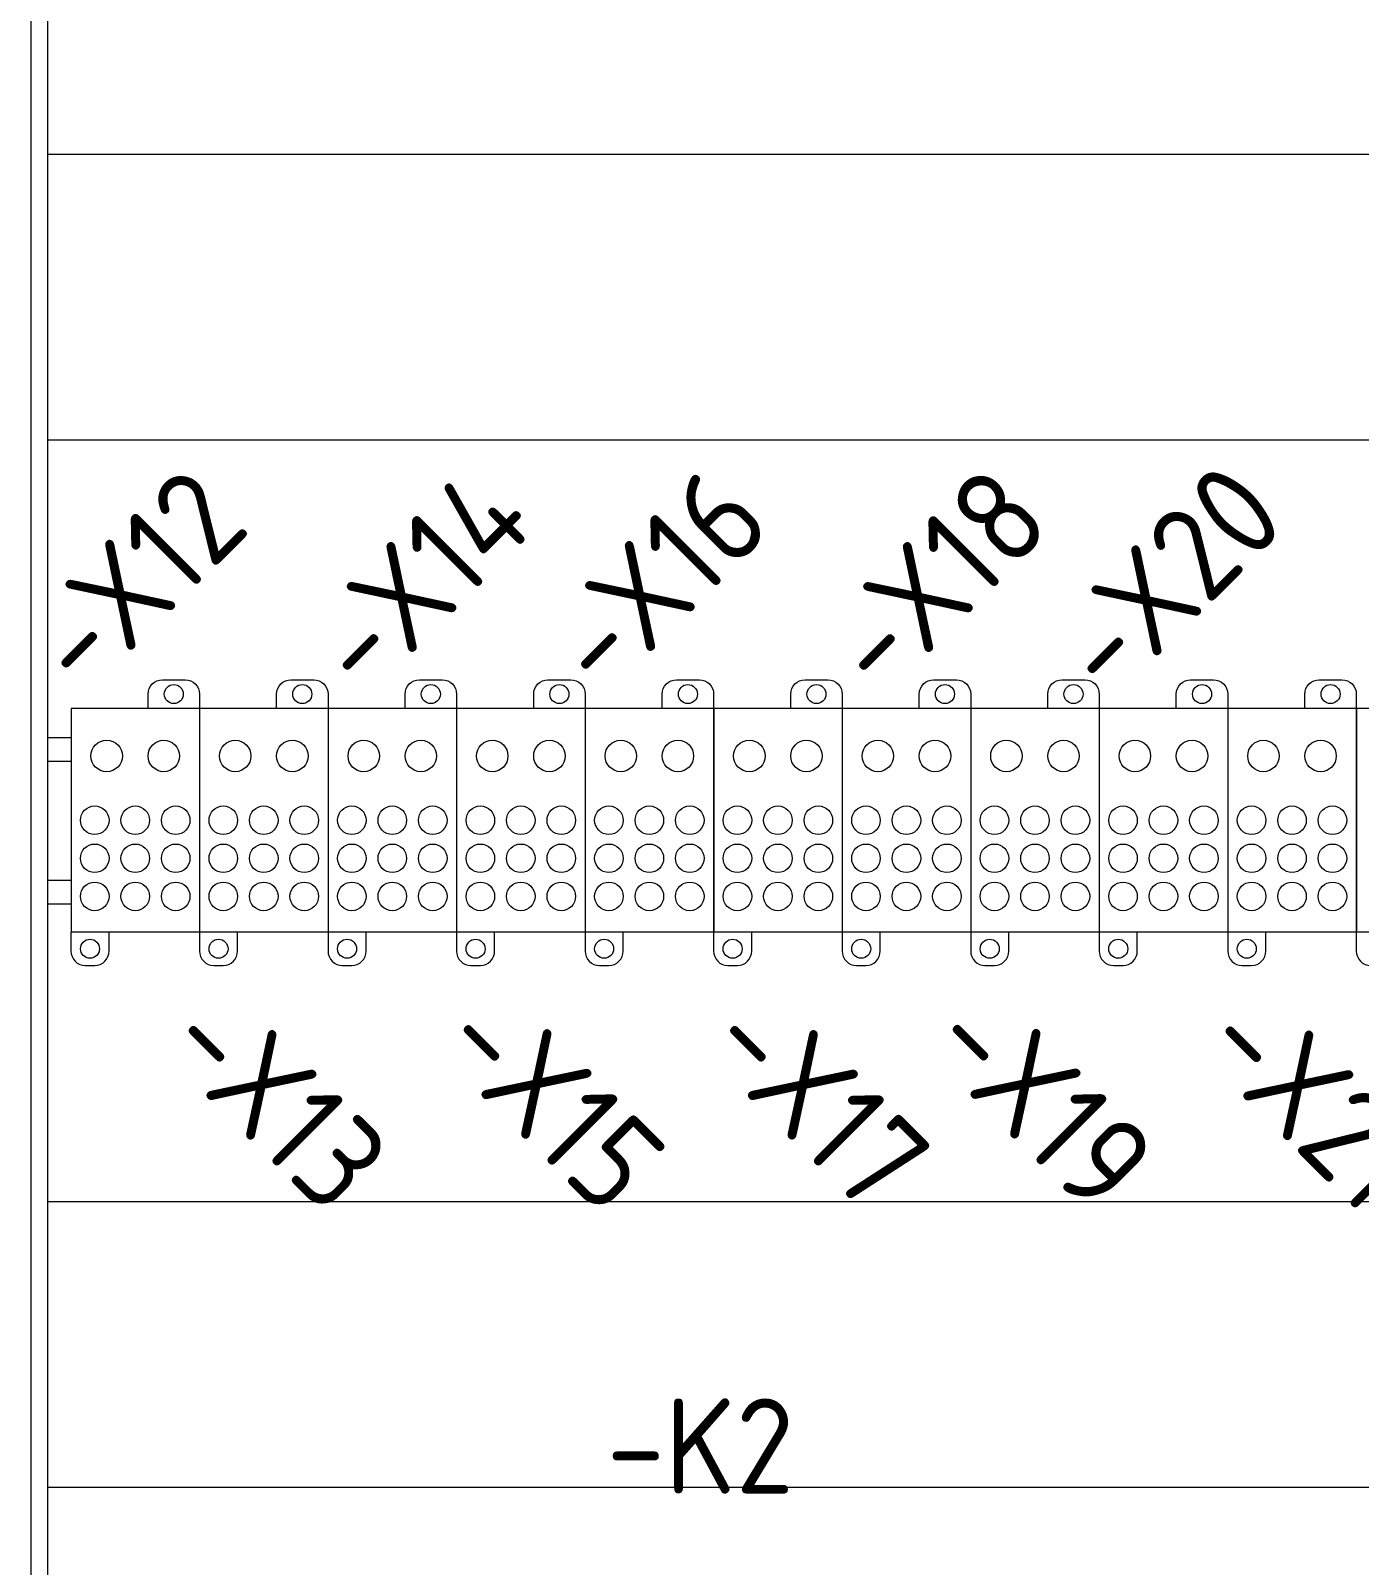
# Model space of a CAD drawing. Header units: millimetres. Extents: x 1359 to 3577, y 1336 to 3557.
# Drawn here: x 2513.1 to 2792.2, y 2365.1 to 2687.5 of the extents above; entities that cross this region are included whole.
import ezdxf
from ezdxf.enums import TextEntityAlignment as Align

# ---------------------------------------------------------------- set-up
doc = ezdxf.new("R2010")
doc.units = ezdxf.units.MM
doc.layers.add('000-PI-Oprema', color=30, linetype='Continuous', lineweight=5)
doc.layers.add('000-PI-ORMAR', color=2, linetype='Continuous')
doc.layers.add('002-PI-Kabelska kanalica', color=150, linetype='Continuous')
doc.styles.add('PI0', font='isocpeur.ttf', dxfattribs={"width": 0.9})

msp = doc.modelspace()

# ---------------------------------------------------------------- linework, layer by layer
at = {"layer": '000-PI-Oprema', "color": 0, "linetype": 'ByBlock', "lineweight": 0}
for points in [[(2537.73, 2545.15), (2537.73, 2548.15, -0.414214), (2540.73, 2551.15), (2545.53, 2551.15, -0.414214), (2548.53, 2548.15), (2548.53, 2545.15), (2548.53, 2498.15), (2521.53, 2498.15), (2521.53, 2494.15, 0.414214), (2524.53, 2491.15), (2526.53, 2491.15, 0.414214), (2529.53, 2494.15), (2529.53, 2498.15)], [(2564.73, 2545.15), (2564.73, 2548.15, -0.414214), (2567.73, 2551.15), (2572.53, 2551.15, -0.414214), (2575.53, 2548.15), (2575.53, 2545.15), (2575.53, 2498.15), (2548.53, 2498.15), (2548.53, 2494.15, 0.414214), (2551.53, 2491.15), (2553.53, 2491.15, 0.414214), (2556.53, 2494.15), (2556.53, 2498.15)], [(2591.73, 2545.15), (2591.73, 2548.15, -0.414214), (2594.73, 2551.15), (2599.53, 2551.15, -0.414214), (2602.53, 2548.15), (2602.53, 2545.15), (2602.53, 2498.15), (2575.53, 2498.15), (2575.53, 2494.15, 0.414214), (2578.53, 2491.15), (2580.53, 2491.15, 0.414214), (2583.53, 2494.15), (2583.53, 2498.15)], [(2618.73, 2545.15), (2618.73, 2548.15, -0.414214), (2621.73, 2551.15), (2626.53, 2551.15, -0.414214), (2629.53, 2548.15), (2629.53, 2545.15), (2629.53, 2498.15), (2602.53, 2498.15), (2602.53, 2494.15, 0.414214), (2605.53, 2491.15), (2607.53, 2491.15, 0.414214), (2610.53, 2494.15), (2610.53, 2498.15)], [(2645.73, 2545.15), (2645.73, 2548.15, -0.414214), (2648.73, 2551.15), (2653.53, 2551.15, -0.414214), (2656.53, 2548.15), (2656.53, 2545.15), (2656.53, 2498.15), (2629.53, 2498.15), (2629.53, 2494.15, 0.414214), (2632.53, 2491.15), (2634.53, 2491.15, 0.414214), (2637.53, 2494.15), (2637.53, 2498.15)], [(2672.73, 2545.15), (2672.73, 2548.15, -0.414214), (2675.73, 2551.15), (2680.53, 2551.15, -0.414214), (2683.53, 2548.15), (2683.53, 2545.15), (2683.53, 2498.15), (2656.53, 2498.15), (2656.53, 2494.15, 0.414214), (2659.53, 2491.15), (2661.53, 2491.15, 0.414214), (2664.53, 2494.15), (2664.53, 2498.15)], [(2699.73, 2545.15), (2699.73, 2548.15, -0.414214), (2702.73, 2551.15), (2707.53, 2551.15, -0.414214), (2710.53, 2548.15), (2710.53, 2545.15), (2710.53, 2498.15), (2683.53, 2498.15), (2683.53, 2494.15, 0.414214), (2686.53, 2491.15), (2688.53, 2491.15, 0.414214), (2691.53, 2494.15), (2691.53, 2498.15)], [(2726.73, 2545.15), (2726.73, 2548.15, -0.414214), (2729.73, 2551.15), (2734.53, 2551.15, -0.414214), (2737.53, 2548.15), (2737.53, 2545.15), (2737.53, 2498.15), (2710.53, 2498.15), (2710.53, 2494.15, 0.414214), (2713.53, 2491.15), (2715.53, 2491.15, 0.414214), (2718.53, 2494.15), (2718.53, 2498.15)], [(2753.73, 2545.15), (2753.73, 2548.15, -0.414214), (2756.73, 2551.15), (2761.53, 2551.15, -0.414214), (2764.53, 2548.15), (2764.53, 2545.15), (2764.53, 2498.15), (2737.53, 2498.15), (2737.53, 2494.15, 0.414214), (2740.53, 2491.15), (2742.53, 2491.15, 0.414214), (2745.53, 2494.15), (2745.53, 2498.15)], [(2780.73, 2545.15), (2780.73, 2548.15, -0.414214), (2783.73, 2551.15), (2788.53, 2551.15, -0.414214), (2791.53, 2548.15), (2791.53, 2545.15), (2791.53, 2498.15), (2764.53, 2498.15), (2764.53, 2494.15, 0.414214), (2767.53, 2491.15), (2769.53, 2491.15, 0.414214), (2772.53, 2494.15), (2772.53, 2498.15)], [(2807.73, 2545.15), (2807.73, 2548.15, -0.414214), (2810.73, 2551.15), (2815.53, 2551.15, -0.414214), (2818.53, 2548.15), (2818.53, 2545.15), (2818.53, 2498.15), (2791.53, 2498.15), (2791.53, 2494.15, 0.414214), (2794.53, 2491.15), (2796.53, 2491.15, 0.414214), (2799.53, 2494.15), (2799.53, 2498.15)]]:
    msp.add_lwpolyline(points, format="xyb", dxfattribs=at)
for points in [[(2548.55, 2545.15), (2521.55, 2545.15), (2521.55, 2498.15)], [(2575.55, 2545.15), (2548.55, 2545.15), (2548.55, 2498.15)], [(2602.55, 2545.15), (2575.55, 2545.15), (2575.55, 2498.15)], [(2629.55, 2545.15), (2602.55, 2545.15), (2602.55, 2498.15)], [(2656.55, 2545.15), (2629.55, 2545.15), (2629.55, 2498.15)], [(2683.55, 2545.15), (2656.55, 2545.15), (2656.55, 2498.15)], [(2710.55, 2545.15), (2683.55, 2545.15), (2683.55, 2498.15)], [(2737.55, 2545.15), (2710.55, 2545.15), (2710.55, 2498.15)], [(2764.55, 2545.15), (2737.55, 2545.15), (2737.55, 2498.15)], [(2791.55, 2545.15), (2764.55, 2545.15), (2764.55, 2498.15)], [(2818.55, 2545.15), (2791.55, 2545.15), (2791.55, 2498.15)]]:
    msp.add_lwpolyline(points, dxfattribs=at)
for centre, radius in [((2543.13, 2548.15), 2), ((2570.13, 2548.15), 2), ((2597.13, 2548.15), 2), ((2624.13, 2548.15), 2), ((2651.13, 2548.15), 2), ((2678.13, 2548.15), 2), ((2705.13, 2548.15), 2), ((2732.13, 2548.15), 2), ((2759.13, 2548.15), 2), ((2786.13, 2548.15), 2), ((2529.03, 2535.15), 3.3), ((2541.03, 2535.15), 3.3), ((2556.03, 2535.15), 3.3), ((2568.03, 2535.15), 3.3), ((2583.03, 2535.15), 3.3), ((2595.03, 2535.15), 3.3), ((2610.03, 2535.15), 3.3), ((2622.03, 2535.15), 3.3), ((2637.03, 2535.15), 3.3), ((2649.03, 2535.15), 3.3), ((2664.03, 2535.15), 3.3), ((2676.03, 2535.15), 3.3), ((2691.03, 2535.15), 3.3), ((2703.03, 2535.15), 3.3), ((2718.03, 2535.15), 3.3), ((2730.03, 2535.15), 3.3), ((2745.03, 2535.15), 3.3), ((2757.03, 2535.15), 3.3), ((2772.03, 2535.15), 3.3), ((2784.03, 2535.15), 3.3), ((2526.53, 2521.65), 3), ((2535.03, 2521.65), 3), ((2543.53, 2521.65), 3), ((2553.53, 2521.65), 3), ((2562.03, 2521.65), 3), ((2570.53, 2521.65), 3), ((2580.53, 2521.65), 3), ((2589.03, 2521.65), 3), ((2597.53, 2521.65), 3), ((2607.53, 2521.65), 3), ((2616.03, 2521.65), 3), ((2624.53, 2521.65), 3), ((2634.53, 2521.65), 3), ((2643.03, 2521.65), 3), ((2651.53, 2521.65), 3), ((2661.53, 2521.65), 3), ((2670.03, 2521.65), 3), ((2678.53, 2521.65), 3), ((2688.53, 2521.65), 3), ((2697.03, 2521.65), 3), ((2705.53, 2521.65), 3), ((2715.53, 2521.65), 3), ((2724.03, 2521.65), 3), ((2732.53, 2521.65), 3), ((2742.53, 2521.65), 3), ((2751.03, 2521.65), 3), ((2759.53, 2521.65), 3), ((2769.53, 2521.65), 3), ((2778.03, 2521.65), 3), ((2786.53, 2521.65), 3), ((2526.53, 2513.65), 3), ((2535.03, 2513.65), 3), ((2543.53, 2513.65), 3), ((2553.53, 2513.65), 3), ((2562.03, 2513.65), 3), ((2570.53, 2513.65), 3), ((2580.53, 2513.65), 3), ((2589.03, 2513.65), 3), ((2597.53, 2513.65), 3), ((2607.53, 2513.65), 3), ((2616.03, 2513.65), 3), ((2624.53, 2513.65), 3), ((2634.53, 2513.65), 3), ((2643.03, 2513.65), 3), ((2651.53, 2513.65), 3), ((2661.53, 2513.65), 3), ((2670.03, 2513.65), 3), ((2678.53, 2513.65), 3), ((2688.53, 2513.65), 3), ((2697.03, 2513.65), 3), ((2705.53, 2513.65), 3), ((2715.53, 2513.65), 3), ((2724.03, 2513.65), 3), ((2732.53, 2513.65), 3), ((2742.53, 2513.65), 3), ((2751.03, 2513.65), 3), ((2759.53, 2513.65), 3), ((2769.53, 2513.65), 3), ((2778.03, 2513.65), 3), ((2786.53, 2513.65), 3), ((2526.53, 2505.65), 3), ((2535.03, 2505.65), 3), ((2543.53, 2505.65), 3), ((2553.53, 2505.65), 3), ((2562.03, 2505.65), 3), ((2570.53, 2505.65), 3), ((2580.53, 2505.65), 3), ((2589.03, 2505.65), 3), ((2597.53, 2505.65), 3), ((2607.53, 2505.65), 3), ((2616.03, 2505.65), 3), ((2624.53, 2505.65), 3), ((2634.53, 2505.65), 3), ((2643.03, 2505.65), 3), ((2651.53, 2505.65), 3), ((2661.53, 2505.65), 3), ((2670.03, 2505.65), 3), ((2678.53, 2505.65), 3), ((2688.53, 2505.65), 3), ((2697.03, 2505.65), 3), ((2705.53, 2505.65), 3), ((2715.53, 2505.65), 3), ((2724.03, 2505.65), 3), ((2732.53, 2505.65), 3), ((2742.53, 2505.65), 3), ((2751.03, 2505.65), 3), ((2759.53, 2505.65), 3), ((2769.53, 2505.65), 3), ((2778.03, 2505.65), 3), ((2786.53, 2505.65), 3), ((2525.53, 2494.65), 2), ((2552.53, 2494.65), 2), ((2579.53, 2494.65), 2), ((2606.53, 2494.65), 2), ((2633.53, 2494.65), 2), ((2660.53, 2494.65), 2), ((2687.53, 2494.65), 2), ((2714.53, 2494.65), 2), ((2741.53, 2494.65), 2), ((2768.53, 2494.65), 2)]:
    msp.add_circle(centre, radius, dxfattribs=at)
at = {"layer": '000-PI-ORMAR', "color": 0, "linetype": 'ByBlock', "lineweight": 0}
msp.add_line((2513.07, 3351.56), (2513.07, 1461.56), dxfattribs=at)
at = {"layer": '002-PI-Kabelska kanalica', "color": 0, "linetype": 'ByBlock', "lineweight": 0}
for p, q in [((2516.57, 3351.56), (2516.57, 1679.56)), ((2516.57, 2661.56), (2516.57, 2601.56)), ((2516.57, 2661.56), (3331.57, 2661.56)), ((2516.57, 2601.56), (3331.57, 2601.56)), ((2516.57, 2441.56), (2516.57, 2381.56)), ((2516.57, 2441.56), (3331.57, 2441.56)), ((2516.57, 2381.56), (3331.57, 2381.56))]:
    msp.add_line(p, q, dxfattribs=at)
at = {"layer": '002-PI-Kabelska kanalica', "color": 0, "linetype": 'ByBlock', "lineweight": 0, "ltscale": 0.25}
for p, q in [((2516.57, 2539.06), (2516.57, 2504.06)), ((2516.57, 2539.06), (2521.57, 2539.06)), ((2516.57, 2534.06), (2521.57, 2534.06)), ((2516.57, 2509.06), (2521.57, 2509.06)), ((2516.57, 2504.06), (2521.57, 2504.06))]:
    msp.add_line(p, q, dxfattribs=at)

# ---------------------------------------------------------------- texts
at = {"layer": '002-PI-Kabelska kanalica', "color": 0, "linetype": 'ByBlock', "lineweight": 0, "style": 'PI0', "width": 0.9}
for s, rotation, p in [('-X12', 45, (2535.09, 2572.21)), ('-X14', 45, (2594.59, 2572.21)), ('-X16', 45, (2644.51, 2572.21)), ('-X18', 45, (2703.09, 2572.21)), ('-X20', 45, (2751.8, 2572.21)), ('-X13', 315, (2564.89, 2462.77)), ('-X15', 315, (2622.79, 2462.77)), ('-X17', 315, (2678.58, 2462.77)), ('-X19', 315, (2725.57, 2462.77)), ('-X21', 315, (2782.54, 2462.77))]:
    msp.add_text(s, height=20, rotation=rotation, dxfattribs=at).set_placement(p, align=Align.MIDDLE)
msp.add_text('-K2', height=20, dxfattribs=at).set_placement((2653.75, 2390.21), align=Align.MIDDLE)

doc.saveas('drawing.dxf')
